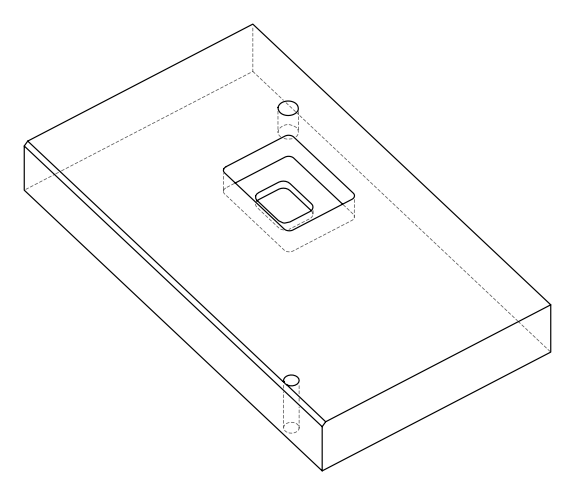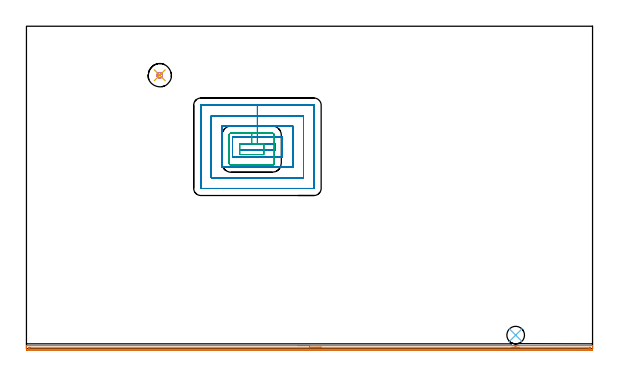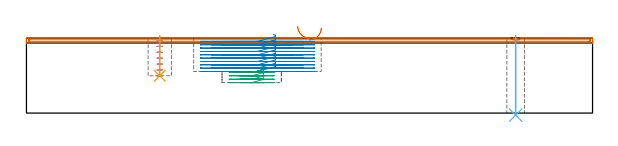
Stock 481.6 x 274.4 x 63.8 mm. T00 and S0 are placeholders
(PLAN: 6 operations, 4 tool changes, 32.1 min)
(1 AREA_MILL | FG_CHAMFER_SURFACE | UGT0205_001 | 7.87 min | 4248 mm3)
(2 MILL_RECTANGULAR_POCKET | POCKET_RECTANGULAR_STRAIGHT | NXT0201_011 | Follow Part, ap 3, ae 75% | 21.16 min | 254377 mm3)
(3 MILL_RECTANGULAR_POCKET_1 | POCKET_RECTANGULAR_STRAIGHT_1 | NXT0201_011 | Follow Part, ap 3, ae 75% | 1.96 min | 18364 mm3)
(4 MILL_BLIND_HOLE_FROM_SOLID_MATERIAL | STEP1POCKET | UGT0201_133 | Spiral | 0.66 min | 9866 mm3)
(5 BORE_BLIND_HOLE | STEP1POCKET | UGT0332_076 | 0.14 min | 0 mm3)
(6 INDEXABLE_INSERT_DRILL_THROUGH_HOLE_FROM_SOLID | STEP1HOLE | NXT0302_001 | 0.27 min | 11228 mm3)
(TOOL UGT0205_001 | Chamfer Mill 20 x 3 x 45 deg. | D20 FL50 Z2)
(TOOL NXT0201_011 | ENDMILL 12mm [2P460-1200-NA 1630] | D12 FL38 Z6)
(TOOL UGT0201_133 | Carbide End Mill 15.0 | D15 FL30 Z4)
(TOOL UGT0332_076 | 19.75 mm Rough Boring Bar | D19.75)
(TOOL NXT0302_001 | Index. Insert Drill 15mm [880-D1500L20-05] | D15 PA176 FL75 Z2)
(OP 1 AREA_MILL)
G17 G21 G94 G90
T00 M6
G54
G17 G0 G90 X230.812 Y2.699 S1061 M3
G43 Z73.8 H0
G94 G1 X230.85 Z72.928 F250.
X230.964 Z72.063
X231.153 Z71.211
X231.415 Z70.379
X231.749 Z69.573
X232.152 Z68.799
X232.621 Z68.063
X233.152 Z67.371
X233.741 Z66.728
X234.384 Z66.139
X235.076 Z65.608
X235.812 Z65.139
X236.586 Z64.736
X237.392 Z64.402
X238.224 Z64.14
X239.076 Z63.951
X239.94 Z63.837
X240.812 Z63.799
X414.056 Z63.798
X414.427 Y2.695 Z63.782
X414.579 Y2.677 Z63.768
X414.589 Z63.767
X414.914 Y2.624 Z63.715
X415.153 Y2.583 Z63.678
X415.442 Y2.551 Z63.647
X415.6 Y2.535 Z63.628
X415.614 Y2.534 Z63.627
X415.757 Y2.526 Z63.621
X415.807 Y2.524 Z63.617
X416.015 Y2.513 Z63.608
X416.047 Y2.511 Z63.606
X416.204 Y2.513 Z63.604
X416.495 Y2.515 Z63.611
X416.7 Y2.53 Z63.621
X416.886 Y2.539 Z63.639
X416.942 Y2.543 Z63.643
X417.389 Y2.602 Z63.701
X417.666 Y2.646 Z63.745
X417.945 Y2.686 Z63.777
X418.338 Y2.69 Z63.79
X481.435 Y2.7 Z63.8
X481.59 Y2.698 Z63.788
X481.598 Y2.571 Z63.664
X481.6 Y2.44 Z63.539
Y2.121 Z63.22
Y1.474 Z62.569
Y0.277 Z61.373
Y-0.274 Z60.82
Y-0.873 Z60.222
X481.597 Y-1.149 Z59.946
X481.59 Y-1.492 Z59.604
X481.344 Y-1.497 Z59.6
X480.988 Y-1.5
X0.612
X0.256 Y-1.497
X0.01 Y-1.492 Z59.604
X0. Y-1.149 Z59.946
Y-0.873 Z60.222
Y-0.274 Z60.82
Y0.277 Z61.373
Y0.6 Z61.696
Y1.151 Z62.247
Y1.474 Z62.569
Y2.121 Z63.221
Y2.44 Z63.539
X0.002 Y2.571 Z63.664
X0.01 Y2.698 Z63.788
X0.165 Y2.7 Z63.8
X240.812 Y2.699 Z63.799
Y1.285 Z62.385
X413.128 Y1.284 Z62.384
X413.324 Y1.283 Z62.383
X414.021 Y1.277 Z62.377
X414.226 Y1.274 Z62.374
X414.914 Y1.183 Z62.283
X415.25 Y1.145 Z62.245
X415.807 Y1.11 Z62.21
X416.188 Y1.101 Z62.201
X416.7 Y1.113 Z62.213
X417.045 Y1.136 Z62.236
X417.593 Y1.197 Z62.297
X417.846 Y1.227 Z62.327
X418.144 Y1.265 Z62.365
X418.486 Y1.271 Z62.371
X418.69 Y1.274 Z62.374
X419.379 Y1.276 Z62.376
X419.581
X479.203 Y1.285 Z62.385
X479.397 Y1.284 Z62.384
X479.549 Y1.28 Z62.38
X479.582 Y1.279 Z62.379
X479.59 Y1.262 Z62.362
X479.593 Y1.234 Z62.334
X479.599 Y1.086 Z62.186
X479.6 Y0.6 Z61.7
X479.599 Y0.211 Z61.311
X479.597 Y0.081 Z61.181
X479.592 Y-0.022 Z61.078
X479.587 Y-0.079 Z61.021
X479.552 Y-0.08 Z61.02
X479.203 Y-0.084 Z61.016
X479.01 Y-0.085 Z61.015
X478.31 Y-0.086 Z61.014
X2.397 Y-0.085 Z61.015
X2.203 Y-0.084 Z61.016
X2.051 Y-0.08 Z61.02
X2.018 Y-0.079 Z61.021
X2.01 Y-0.063 Z61.037
X2.007 Y-0.035 Z61.065
X2.001 Y0.114 Z61.214
X2. Y0.6 Z61.7
X2.001 Y0.989 Z62.089
X2.003 Y1.119 Z62.219
X2.009 Y1.222 Z62.322
X2.013 Y1.279 Z62.379
X2.048 Y1.28 Z62.38
X2.397 Y1.284 Z62.384
X2.59 Y1.285 Z62.385
X3.29 Y1.286 Z62.386
X240.812 Y1.285 Z62.385
X241.684 Z62.423
X242.549 Z62.537
X243.4 Z62.726
X244.232 Z62.988
X245.038 Z63.322
X245.812 Z63.725
X246.548 Z64.193
X247.24 Z64.724
X247.883 Z65.314
X248.473 Z65.957
X249.004 Z66.649
X249.472 Z67.385
X249.875 Z68.159
X250.209 Z68.965
X250.471 Z69.797
X250.66 Z70.648
X250.774 Z71.513
X250.812 Z72.385
G0 Z73.8
M5
M2
(OP 2 MILL_RECTANGULAR_POCKET)
G17 G21 G94 G90
T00 M6
G54
G17 G0 G90 X210.005 Y169.4 S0 M3
G43 Z73.8 H1
Z66.8
G94 G1 X211.7 Z66.346 F250.
Y174.3 Z65.033
X196.5 Z60.96
X181.3 F500.
Y169.4
X211.7
Y174.3
X196.5
Y180.3
X175.3
Y163.4
X217.7
Y180.3
X196.5
Y189.3
X166.3
Y154.4
X226.7
Y189.3
X196.5
Y198.3
X157.3
Y145.4
X235.7
Y198.3
X196.5
Y207.3
X148.4
X148.345 Y207.295
X148.305 Y207.255
X148.3 Y207.2
Y136.5
X148.305 Y136.445
X148.345 Y136.405
X148.4 Y136.4
X244.6
X244.655 Y136.405
X244.695 Y136.445
X244.7 Y136.5
Y207.2
X244.695 Y207.255
X244.655 Y207.295
X244.6 Y207.3
X196.5
X195.5
G0 X210.005 Y169.4 Z63.96
G1 X211.7 Z63.506 F250.
Y174.3 Z62.193
X196.5 Z58.12
X181.3 F500.
Y169.4
X211.7
Y174.3
X196.5
Y180.3
X175.3
Y163.4
X217.7
Y180.3
X196.5
Y189.3
X166.3
Y154.4
X226.7
Y189.3
X196.5
Y198.3
X157.3
Y145.4
X235.7
Y198.3
X196.5
Y207.3
X148.4
X148.345 Y207.295
X148.305 Y207.255
X148.3 Y207.2
Y136.5
X148.305 Y136.445
X148.345 Y136.405
X148.4 Y136.4
X244.6
X244.655 Y136.405
X244.695 Y136.445
X244.7 Y136.5
Y207.2
X244.695 Y207.255
X244.655 Y207.295
X244.6 Y207.3
X196.5
X195.5
G0 X210.005 Y169.4 Z61.12
G1 X211.7 Z60.666 F250.
Y174.3 Z59.353
X196.5 Z55.28
X181.3 F500.
Y169.4
X211.7
Y174.3
X196.5
Y180.3
X175.3
Y163.4
X217.7
Y180.3
X196.5
Y189.3
X166.3
Y154.4
X226.7
Y189.3
X196.5
Y198.3
X157.3
Y145.4
X235.7
Y198.3
X196.5
Y207.3
X148.4
X148.345 Y207.295
X148.305 Y207.255
X148.3 Y207.2
Y136.5
X148.305 Y136.445
X148.345 Y136.405
X148.4 Y136.4
X244.6
X244.655 Y136.405
X244.695 Y136.445
X244.7 Y136.5
Y207.2
X244.695 Y207.255
X244.655 Y207.295
X244.6 Y207.3
X196.5
X195.5
G0 X210.005 Y169.4 Z58.28
G1 X211.7 Z57.826 F250.
Y174.3 Z56.513
X196.5 Z52.44
X181.3 F500.
Y169.4
X211.7
Y174.3
X196.5
Y180.3
X175.3
Y163.4
X217.7
Y180.3
X196.5
Y189.3
X166.3
Y154.4
X226.7
Y189.3
X196.5
Y198.3
X157.3
Y145.4
X235.7
Y198.3
X196.5
Y207.3
X148.4
X148.345 Y207.295
X148.305 Y207.255
X148.3 Y207.2
Y136.5
X148.305 Y136.445
X148.345 Y136.405
X148.4 Y136.4
X244.6
X244.655 Y136.405
X244.695 Y136.445
X244.7 Y136.5
Y207.2
X244.695 Y207.255
X244.655 Y207.295
X244.6 Y207.3
X196.5
X195.5
G0 X210.005 Y169.4 Z55.44
G1 X211.7 Z54.986 F250.
Y174.3 Z53.673
X196.5 Z49.6
X181.3 F500.
Y169.4
X211.7
Y174.3
X196.5
Y180.3
X175.3
Y163.4
X217.7
Y180.3
X196.5
Y189.3
X166.3
Y154.4
X226.7
Y189.3
X196.5
Y198.3
X157.3
Y145.4
X235.7
Y198.3
X196.5
Y207.3
X148.4
X148.345 Y207.295
X148.305 Y207.255
X148.3 Y207.2
Y136.5
X148.305 Y136.445
X148.345 Y136.405
X148.4 Y136.4
X244.6
X244.655 Y136.405
X244.695 Y136.445
X244.7 Y136.5
Y207.2
X244.695 Y207.255
X244.655 Y207.295
X244.6 Y207.3
X196.5
X195.5
G0 X210.005 Y169.4 Z52.6
G1 X211.7 Z52.146 F250.
Y174.3 Z50.833
X196.5 Z46.76
X181.3 F500.
Y169.4
X211.7
Y174.3
X196.5
Y180.3
X175.3
Y163.4
X217.7
Y180.3
X196.5
Y189.3
X166.3
Y154.4
X226.7
Y189.3
X196.5
Y198.3
X157.3
Y145.4
X235.7
Y198.3
X196.5
Y207.3
X148.4
X148.345 Y207.295
X148.305 Y207.255
X148.3 Y207.2
Y136.5
X148.305 Y136.445
X148.345 Y136.405
X148.4 Y136.4
X244.6
X244.655 Y136.405
X244.695 Y136.445
X244.7 Y136.5
Y207.2
X244.695 Y207.255
X244.655 Y207.295
X244.6 Y207.3
X196.5
X195.5
G0 X210.005 Y169.4 Z49.76
G1 X211.7 Z49.306 F250.
Y174.3 Z47.993
X196.5 Z43.92
X181.3 F500.
Y169.4
X211.7
Y174.3
X196.5
Y180.3
X175.3
Y163.4
X217.7
Y180.3
X196.5
Y189.3
X166.3
Y154.4
X226.7
Y189.3
X196.5
Y198.3
X157.3
Y145.4
X235.7
Y198.3
X196.5
Y207.3
X148.4
X148.345 Y207.295
X148.305 Y207.255
X148.3 Y207.2
Y136.5
X148.305 Y136.445
X148.345 Y136.405
X148.4 Y136.4
X244.6
X244.655 Y136.405
X244.695 Y136.445
X244.7 Y136.5
Y207.2
X244.695 Y207.255
X244.655 Y207.295
X244.6 Y207.3
X196.5
X195.5
G0 X210.005 Y169.4 Z46.92
G1 X211.7 Z46.466 F250.
Y174.3 Z45.153
X196.5 Z41.08
X181.3 F500.
Y169.4
X211.7
Y174.3
X196.5
Y180.3
X175.3
Y163.4
X217.7
Y180.3
X196.5
Y189.3
X166.3
Y154.4
X226.7
Y189.3
X196.5
Y198.3
X157.3
Y145.4
X235.7
Y198.3
X196.5
Y207.3
X148.4
X148.345 Y207.295
X148.305 Y207.255
X148.3 Y207.2
Y136.5
X148.305 Y136.445
X148.345 Y136.405
X148.4 Y136.4
X244.6
X244.655 Y136.405
X244.695 Y136.445
X244.7 Y136.5
Y207.2
X244.695 Y207.255
X244.655 Y207.295
X244.6 Y207.3
X196.5
X195.5
G0 X210.005 Y169.4 Z44.08
G1 X211.7 Z43.626 F250.
Y174.3 Z42.313
X196.5 Z38.24
X181.3 F500.
Y169.4
X211.7
Y174.3
X196.5
Y180.3
X175.3
Y163.4
X217.7
Y180.3
X196.5
Y189.3
X166.3
Y154.4
X226.7
Y189.3
X196.5
Y198.3
X157.3
Y145.4
X235.7
Y198.3
X196.5
Y207.3
X148.4
X148.345 Y207.295
X148.305 Y207.255
X148.3 Y207.2
Y136.5
X148.305 Y136.445
X148.345 Y136.405
X148.4 Y136.4
X244.6
X244.655 Y136.405
X244.695 Y136.445
X244.7 Y136.5
Y207.2
X244.695 Y207.255
X244.655 Y207.295
X244.6 Y207.3
X196.5
X195.5
G0 X210.005 Y169.4 Z41.24
G1 X211.7 Z40.786 F250.
Y174.3 Z39.473
X196.5 Z35.4
X181.3 F500.
Y169.4
X211.7
Y174.3
X196.5
Y180.3
X175.3
Y163.4
X217.7
Y180.3
X196.5
Y189.3
X166.3
Y154.4
X226.7
Y189.3
X196.5
Y198.3
X157.3
Y145.4
X235.7
Y198.3
X196.5
Y207.3
X148.4
X148.345 Y207.295
X148.305 Y207.255
X148.3 Y207.2
Y136.5
X148.305 Y136.445
X148.345 Y136.405
X148.4 Y136.4
X244.6
X244.655 Y136.405
X244.695 Y136.445
X244.7 Y136.5
Y207.2
X244.695 Y207.255
X244.655 Y207.295
X244.6 Y207.3
X196.5
X195.5
G0 Z73.8
M5
M2
(OP 3 MILL_RECTANGULAR_POCKET_1)
G17 G21 G94 G90
T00 M6
G54
G17 G0 G90 X199.224 Y165.2 S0 M3
G43 Z73.8 H1
Z40.562
G94 G1 X201.8 Z39.871 F250.
Y174.5 Z37.379
X191.6 Z34.646
X181.4 F500.
Y165.2
X201.8
Y174.5
X191.6
Y183.5
X174.1
G3 X172.4 Y181.8 R1.7
G1 Y157.9
G3 X174.1 Y156.2 R1.7
G1 X209.1
G3 X210.8 Y157.9 R1.7
G1 Y181.8
G3 X209.1 Y183.5 R1.7
G1 X191.6
X190.6
G0 X199.224 Y165.2 Z37.646
G1 X201.8 Z36.956 F250.
Y174.5 Z34.464
X191.6 Z31.731
X181.4 F500.
Y165.2
X201.8
Y174.5
X191.6
Y183.5
X174.1
G3 X172.4 Y181.8 R1.7
G1 Y157.9
G3 X174.1 Y156.2 R1.7
G1 X209.1
G3 X210.8 Y157.9 R1.7
G1 Y181.8
G3 X209.1 Y183.5 R1.7
G1 X191.6
X190.6
G0 X199.224 Y165.2 Z34.731
G1 X201.8 Z34.04 F250.
Y174.5 Z31.548
X191.6 Z28.815
X181.4 F500.
Y165.2
X201.8
Y174.5
X191.6
Y183.5
X174.1
G3 X172.4 Y181.8 R1.7
G1 Y157.9
G3 X174.1 Y156.2 R1.7
G1 X209.1
G3 X210.8 Y157.9 R1.7
G1 Y181.8
G3 X209.1 Y183.5 R1.7
G1 X191.6
X190.6
G0 X199.224 Y165.2 Z31.815
G1 X201.8 Z31.125 F250.
Y174.5 Z28.633
X191.6 Z25.9
X181.4 F500.
Y165.2
X201.8
Y174.5
X191.6
Y183.5
X174.1
G3 X172.4 Y181.8 R1.7
G1 Y157.9
G3 X174.1 Y156.2 R1.7
G1 X209.1
G3 X210.8 Y157.9 R1.7
G1 Y181.8
G3 X209.1 Y183.5 R1.7
G1 X191.6
X190.6
G0 Z73.8
M5
M2
(OP 4 MILL_BLIND_HOLE_FROM_SOLID_MATERIAL)
G17 G21 G94 G90
T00 M6
G54
G17 G0 G90 X113.4 Y232.7 S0 M3
G43 Z73.8 H0
Z61.786
G94 G3 X114.332 Y234.168 R1.03 F250.
X112.378 Y234.872 R1.468
X111.228 Y231.678 R2.4
X112.378 Y234.872 R-2.4
X111.803 Y233.275 R1.2
X113.4 Y232.7 R1.2
G0 Z56.771
G3 X114.332 Y234.168 R1.03
X112.378 Y234.872 R1.468
X111.228 Y231.678 R2.4
X112.378 Y234.872 R-2.4
X111.803 Y233.275 R1.2
X113.4 Y232.7 R1.2
G0 Z51.757
G3 X114.332 Y234.168 R1.03
X112.378 Y234.872 R1.468
X111.228 Y231.678 R2.4
X112.378 Y234.872 R-2.4
X111.803 Y233.275 R1.2
X113.4 Y232.7 R1.2
G0 Z46.743
G3 X114.332 Y234.168 R1.03
X112.378 Y234.872 R1.468
X111.228 Y231.678 R2.4
X112.378 Y234.872 R-2.4
X111.803 Y233.275 R1.2
X113.4 Y232.7 R1.2
G0 Z41.729
G3 X114.332 Y234.168 R1.03
X112.378 Y234.872 R1.468
X111.228 Y231.678 R2.4
X112.378 Y234.872 R-2.4
X111.803 Y233.275 R1.2
X113.4 Y232.7 R1.2
G0 Z36.714
G3 X114.332 Y234.168 R1.03
X112.378 Y234.872 R1.468
X111.228 Y231.678 R2.4
X112.378 Y234.872 R-2.4
X111.803 Y233.275 R1.2
X113.4 Y232.7 R1.2
G0 Z31.7
G3 X114.332 Y234.168 R1.03
X112.378 Y234.872 R1.468
X111.228 Y231.678 R2.4
X112.378 Y234.872 R-2.4
X111.803 Y233.275 R1.2
X113.4 Y232.7 R1.2
G0 Z73.8
M5
M2
(OP 5 BORE_BLIND_HOLE)
G17 G21 G94 G90
T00 M6
G54
G17 G0 G90 X113.4 Y232.7 S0 M3
G43 Z73.8 H0
G94 G85 G98 Z31.7 F250. R65.8
G80
M5
M2
(OP 6 INDEXABLE_INSERT_DRILL_THROUGH_HOLE_FROM_SOLID)
G17 G21 G94 G90
T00 M6
G54
G17 G0 G90 X416.2 Y11.6 S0 M3
G43 Z73.8 H1
G94 G81 G98 Z-1.762 F250. R65.8
G80
M5
M2
